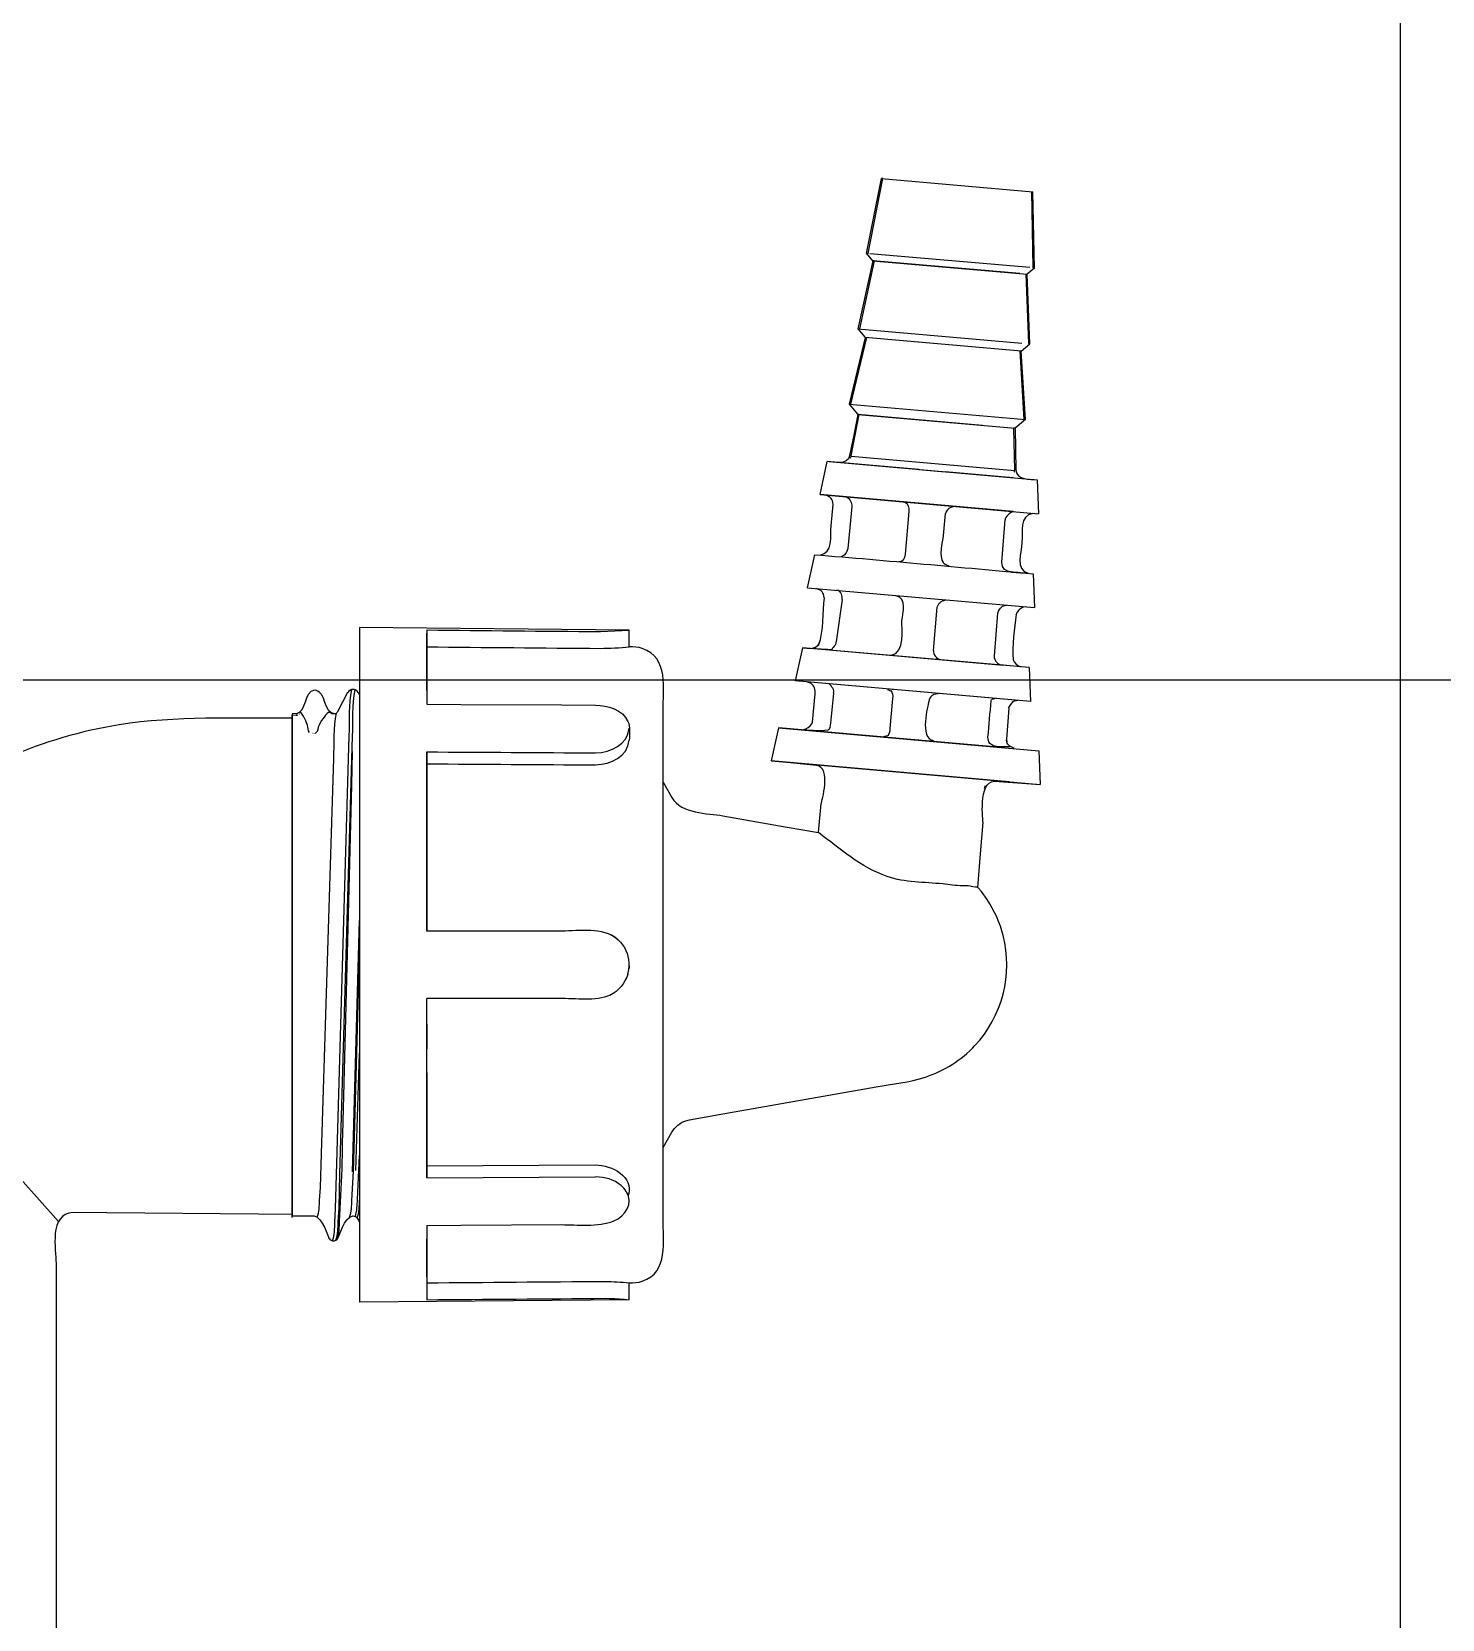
# Model space of a CAD drawing. Header units: millimetres. Extents: x 976 to 9349, y -1578 to 2211.
# Drawn here: x 3391.32 to 3399.69, y 1235.35 to 1244.77 of the extents above; entities that cross this region are included whole.
import ezdxf

# ---------------------------------------------------------------- set-up
doc = ezdxf.new("R2010")
doc.units = ezdxf.units.MM
for name, color, linetype in [('Inst - odpływ', 35, 'Continuous'), ('Meble', 42, 'Continuous'), ('Płytki', 254, 'Continuous')]:
    doc.layers.add(name, color=color, linetype=linetype)

# ---------------------------------------------------------------- blocks, each defined once
blk = doc.blocks.new('Z$W@#12717')
blk.add_line((85.3, 254.2), (85.3, 0))
blk = doc.blocks.new('Z$W@#6654')
at = {"lineweight": -3}
for points in [[(14.3211, 16.2295), (14.3211, 16.2295), (14.4101, 16.6735), (14.4101, 16.6735)], [(14.3299, 16.2288), (14.3299, 16.2288), (14.418, 16.6728), (14.418, 16.6728)], [(14.4101, 16.6735), (14.4101, 16.6735), (15.3066, 16.5951), (15.3066, 16.5951)], [(14.418, 16.6728), (14.418, 16.6728), (14.4101, 16.6735), (14.4101, 16.6735)], [(15.2987, 16.5958), (15.2987, 16.5958), (15.3084, 16.1432), (15.3084, 16.1432)], [(15.3173, 16.1424), (15.3173, 16.1424), (15.3066, 16.5951), (15.3066, 16.5951)], [(14.3581, 16.1854), (14.3581, 16.1854), (14.3211, 16.2296), (14.3211, 16.2296)], [(14.3299, 16.2288), (14.3299, 16.2288), (14.3211, 16.2295), (14.3211, 16.2295)], [(14.3411, 16.2295), (14.3411, 16.2295), (15.2898, 16.1466), (15.2898, 16.1466)], [(14.3582, 16.1854), (14.3582, 16.1854), (14.2694, 15.7824), (14.2694, 15.7824)], [(14.3662, 16.1847), (14.3662, 16.1847), (14.2785, 15.7816), (14.2785, 15.7816)], [(14.3582, 16.1854), (14.3582, 16.1854), (15.2731, 16.1054), (15.2731, 16.1054)], [(15.2296, 16.1092), (15.2296, 16.1092), (14.3581, 16.1854), (14.3581, 16.1854)], [(14.3662, 16.1847), (14.3662, 16.1847), (14.3582, 16.1854), (14.3582, 16.1854)], [(15.265, 16.1061), (15.265, 16.1061), (15.2814, 15.6939), (15.2814, 15.6939)], [(15.3173, 16.1424), (15.3173, 16.1424), (15.2731, 16.1054), (15.2731, 16.1054)], [(15.2905, 15.693), (15.2905, 15.693), (15.2731, 16.1054), (15.2731, 16.1054)], [(15.3173, 16.1424), (15.3173, 16.1424), (15.3084, 16.1432), (15.3084, 16.1432)], [(14.3126, 15.7309), (14.3126, 15.7309), (14.2177, 15.3352), (14.2177, 15.3352)], [(14.3208, 15.7302), (14.3208, 15.7302), (14.2269, 15.3344), (14.2269, 15.3344)], [(14.2694, 15.7824), (14.2694, 15.7824), (15.2419, 15.6973), (15.2419, 15.6973)], [(14.2694, 15.7824), (14.2694, 15.7824), (14.3126, 15.7309), (14.3126, 15.7309)], [(15.2389, 15.6498), (15.2389, 15.6498), (14.3126, 15.7309), (14.3126, 15.7309)], [(14.7177, 15.6954), (14.7177, 15.6954), (14.3126, 15.7309), (14.3126, 15.7309)], [(14.3126, 15.7309), (14.3126, 15.7309), (14.3208, 15.7302), (14.3208, 15.7302)], [(15.2307, 15.6506), (15.2307, 15.6506), (15.2544, 15.2445), (15.2544, 15.2445)], [(15.2307, 15.6506), (15.2307, 15.6506), (15.2389, 15.6498), (15.2389, 15.6498)], [(15.2389, 15.6498), (15.2389, 15.6498), (15.2905, 15.693), (15.2905, 15.693)], [(15.2637, 15.2437), (15.2637, 15.2437), (15.2389, 15.6498), (15.2389, 15.6498)], [(15.2905, 15.693), (15.2905, 15.693), (15.2814, 15.6939), (15.2814, 15.6939)], [(14.2177, 15.3352), (14.2177, 15.3352), (15.2637, 15.2437), (15.2637, 15.2437)], [(14.2177, 15.3352), (14.2177, 15.3352), (14.2695, 15.2735), (14.2695, 15.2735)], [(14.2296, 15.0289), (14.2296, 15.0289), (14.2777, 15.2728), (14.2777, 15.2728)], [(14.2695, 15.2735), (14.2695, 15.2735), (15.202, 15.1919), (15.202, 15.1919)], [(15.0098, 15.2087), (15.0098, 15.2087), (14.2695, 15.2735), (14.2695, 15.2735)], [(14.2777, 15.2728), (14.2777, 15.2728), (14.2695, 15.2735), (14.2695, 15.2735)], [(15.1937, 15.1926), (15.1937, 15.1926), (15.1988, 14.9442), (15.1988, 14.9442)], [(15.202, 15.1919), (15.202, 15.1919), (15.1937, 15.1926), (15.1937, 15.1926)], [(15.2637, 15.2437), (15.2637, 15.2437), (15.202, 15.1919), (15.202, 15.1919)], [(15.2544, 15.2445), (15.2544, 15.2445), (15.2637, 15.2437), (15.2637, 15.2437)], [(14.0452, 14.7981), (14.0452, 14.7981), (14.0876, 14.9952), (14.0876, 14.9952)], [(14.6321, 14.9476), (14.6321, 14.9476), (14.0876, 14.9952), (14.0876, 14.9952)], [(14.2209, 15.0297), (14.2089, 14.9695), (14.1248, 14.9926), (14.0876, 14.9952)], [(14.0986, 14.9942), (14.0986, 14.9942), (15.3316, 14.8864), (15.3316, 14.8864)], [(14.2292, 15.0271), (14.2292, 15.0271), (15.1988, 14.9423), (15.1988, 14.9423)], [(14.2248, 15.0151), (14.2266, 15.0191), (14.228, 15.0228), (14.2292, 15.0271)], [(14.6321, 14.9476), (14.6321, 14.9476), (14.7882, 14.9339), (14.7882, 14.9339)], [(15.1899, 14.8988), (15.1899, 14.8988), (14.7882, 14.9339), (14.7882, 14.9339)], [(15.2012, 14.9297), (15.2, 14.9339), (15.1992, 14.9379), (15.1988, 14.9423)], [(15.2075, 14.9443), (15.2089, 14.8821), (15.2938, 14.8904), (15.3328, 14.8863)], [(15.3328, 14.8863), (15.3328, 14.8863), (15.3403, 14.6849), (15.3403, 14.6849)], [(15.1917, 14.6979), (15.1917, 14.6979), (14.0452, 14.7981), (14.0452, 14.7981)], [(14.0465, 14.7981), (14.0465, 14.7981), (15.3403, 14.6849), (15.3403, 14.6849)], [(14.1235, 14.7406), (14.1188, 14.7724), (14.1111, 14.7829), (14.0786, 14.7947)], [(14.1993, 14.7847), (14.2273, 14.7773), (14.2337, 14.7438), (14.2336, 14.7288)], [(14.1112, 14.6129), (14.1112, 14.6129), (14.1235, 14.7406), (14.1235, 14.7406)], [(14.5466, 14.7543), (14.5694, 14.7463), (14.5737, 14.722), (14.5728, 14.698)], [(14.5729, 14.6991), (14.5729, 14.6991), (14.5508, 14.4461), (14.5508, 14.4461)], [(14.7971, 14.7037), (14.7937, 14.6989), (14.7912, 14.693), (14.7893, 14.6854)], [(14.8341, 14.726), (14.8148, 14.7212), (14.8031, 14.7152), (14.7931, 14.6973)], [(15.1921, 14.6959), (15.1705, 14.6944), (15.144, 14.6637), (15.1427, 14.6492)], [(14.0452, 14.4399), (14.1254, 14.4536), (14.1049, 14.5478), (14.1112, 14.6129)], [(14.7774, 14.5549), (14.7774, 14.5549), (14.7894, 14.686), (14.7894, 14.686)], [(15.1229, 14.3978), (15.1229, 14.3978), (15.1427, 14.6492), (15.1427, 14.6492)], [(15.3288, 14.6859), (15.3288, 14.6859), (15.3403, 14.6849), (15.3403, 14.6849)], [(14.7775, 14.3931), (14.7496, 14.4394), (14.7735, 14.5116), (14.7774, 14.5549)], [(13.9719, 14.2464), (13.9719, 14.2464), (14.0142, 14.4421), (14.0142, 14.4421)], [(14.0142, 14.4421), (14.446, 14.4075), (14.8775, 14.3666), (15.3092, 14.3288)], [(14.2094, 14.4778), (14.2085, 14.4682), (14.1993, 14.4368), (14.1713, 14.4293)], [(14.5508, 14.4461), (14.5487, 14.4302), (14.5443, 14.4102), (14.5287, 14.4024)], [(14.7665, 14.4206), (14.7712, 14.3917), (14.7859, 14.3836), (14.8118, 14.3745)], [(14.5118, 14.4008), (14.5178, 14.4019), (14.5248, 14.4025), (14.5315, 14.404)], [(14.8078, 14.3752), (14.8036, 14.3762), (14.7998, 14.378), (14.7966, 14.3805)], [(15.3092, 14.3288), (15.3092, 14.3288), (15.3167, 14.1288), (15.3167, 14.1288)], [(13.9719, 14.2464), (13.9719, 14.2464), (15.3167, 14.1288), (15.3167, 14.1288)], [(14.0701, 14.1868), (14.0655, 14.2186), (14.0577, 14.2292), (14.0252, 14.2408)], [(14.1758, 14.1757), (14.1769, 14.1918), (14.1778, 14.2284), (14.1436, 14.2314)], [(14.0386, 13.9084), (14.0666, 13.9888), (14.063, 14.1013), (14.0712, 14.1859)], [(14.0667, 14.2103), (14.0667, 14.2103), (14.0678, 14.2103), (14.0678, 14.2103)], [(14.1758, 14.1757), (14.1758, 14.1757), (14.1406, 13.9254), (14.1406, 13.9254)], [(14.5237, 14.1965), (14.5237, 14.1965), (14.5238, 14.1981), (14.5238, 14.1981)], [(14.718, 13.8747), (14.718, 13.8747), (14.7406, 14.1312), (14.7406, 14.1312)], [(14.7406, 14.1312), (14.7466, 14.1543), (14.7645, 14.1696), (14.7883, 14.172)], [(15.0992, 14.0946), (15.1125, 14.1332), (15.1264, 14.1385), (15.1516, 14.1433)], [(15.2632, 14.1326), (15.2319, 14.1271), (15.2161, 14.1096), (15.2081, 14.0864)], [(15.2085, 14.0864), (15.2021, 14.0056), (15.1808, 13.9017), (15.1906, 13.8193)], [(15.2095, 14.0863), (15.2095, 14.0863), (15.2081, 14.0864), (15.2081, 14.0864)], [(12.9141, 13.9952), (12.9141, 13.9952), (11.3141, 14.0092), (11.3141, 14.0092)], [(11.3141, 14.0092), (11.3141, 14.0092), (11.3141, 10.0092), (11.3141, 10.0092)], [(11.3141, 14.0088), (11.3141, 14.0088), (11.3141, 10.0096), (11.3141, 10.0096)], [(11.7141, 13.9957), (11.7141, 13.9957), (11.7141, 13.5553), (11.7141, 13.5553)], [(11.7141, 13.9957), (11.7141, 13.9957), (11.7141, 13.5553), (11.7141, 13.5553)], [(11.7141, 13.9957), (12.0569, 13.9927), (12.3997, 13.9874), (12.7425, 13.9869)], [(11.7141, 13.7571), (11.7141, 13.7571), (11.7141, 13.9773), (11.7141, 13.9773)], [(11.7141, 13.875), (11.7141, 13.875), (11.7141, 13.9773), (11.7141, 13.9773)], [(11.7141, 13.8449), (11.7141, 13.8449), (11.7141, 13.9485), (11.7141, 13.9485)], [(11.7141, 13.8449), (11.7141, 13.8449), (11.7141, 13.9485), (11.7141, 13.9485)], [(12.7425, 13.9869), (12.7425, 13.9869), (12.9141, 13.9952), (12.9141, 13.9952)], [(12.9141, 13.8952), (12.9141, 13.8952), (12.9141, 13.9952), (12.9141, 13.9952)], [(11.7141, 13.875), (11.7141, 13.875), (11.7141, 13.8952), (11.7141, 13.8952)], [(11.7141, 13.7287), (11.7141, 13.7287), (11.7141, 13.8596), (11.7141, 13.8596)], [(13.9406, 13.8897), (13.9406, 13.8897), (13.8984, 13.6941), (13.8984, 13.6941)], [(15.2855, 13.7721), (15.2855, 13.7721), (13.9406, 13.8897), (13.9406, 13.8897)], [(15.1312, 13.7855), (15.1312, 13.7855), (13.9406, 13.8897), (13.9406, 13.8897)], [(13.9407, 13.8897), (13.9407, 13.8897), (13.9919, 13.8861), (13.9919, 13.8861)], [(14.0826, 13.8794), (14.0826, 13.8794), (13.9921, 13.8861), (13.9921, 13.8861)], [(13.9919, 13.8861), (14.0167, 13.8903), (14.0211, 13.8917), (14.0377, 13.9085)], [(14.0347, 13.905), (14.0347, 13.905), (14.0456, 13.9315), (14.0456, 13.9315)], [(14.1146, 13.8786), (14.1032, 13.8779), (14.0915, 13.8787), (14.0826, 13.8794)], [(14.7155, 13.8743), (14.7155, 13.8743), (14.7171, 13.8744), (14.7171, 13.8744)], [(14.7179, 13.8747), (14.7188, 13.8472), (14.7343, 13.8254), (14.7627, 13.8204)], [(11.7141, 13.6357), (11.7141, 13.6357), (11.7141, 13.7994), (11.7141, 13.7994)], [(15.2341, 13.7775), (15.2341, 13.7775), (15.1135, 13.7897), (15.1135, 13.7897)], [(15.1907, 13.8193), (15.1969, 13.8011), (15.2099, 13.7862), (15.2344, 13.7775)], [(15.2855, 13.7721), (15.2855, 13.7721), (15.2931, 13.572), (15.2931, 13.572)], [(15.2931, 13.572), (15.2931, 13.572), (13.8985, 13.6941), (13.8985, 13.6941)], [(15.1331, 13.586), (15.1331, 13.586), (13.8998, 13.694), (13.8998, 13.694)], [(13.9729, 13.6863), (13.9729, 13.6863), (13.9719, 13.6864), (13.9719, 13.6864)], [(13.9729, 13.6863), (13.9729, 13.6863), (13.9719, 13.6864), (13.9719, 13.6864)], [(14.0168, 13.6323), (14.0121, 13.6641), (14.0043, 13.6746), (13.9719, 13.6864)], [(14.1261, 13.6203), (14.1319, 13.6402), (14.1148, 13.6619), (14.0995, 13.6748)], [(11.0367, 13.6392), (11.0367, 13.6392), (11.0366, 13.6377), (11.0366, 13.6377)], [(11.06, 13.6392), (11.06, 13.6392), (11.0599, 13.6379), (11.0599, 13.6379)], [(11.0703, 13.6259), (11.0703, 13.6259), (11.07, 13.6328), (11.07, 13.6328)], [(11.1854, 13.5128), (11.1854, 13.5128), (11.2446, 13.6264), (11.2446, 13.6264)], [(11.3059, 13.6256), (11.2893, 13.6496), (11.2605, 13.649), (11.2441, 13.6253)], [(11.2544, 13.634), (11.2544, 13.634), (11.2499, 13.6337), (11.2499, 13.6337)], [(11.2529, 13.3684), (11.2555, 13.4585), (11.2514, 13.553), (11.2677, 13.643)], [(11.2727, 13.3653), (11.2753, 13.4553), (11.2712, 13.5499), (11.2875, 13.6398)], [(11.3141, 13.6099), (11.3141, 13.6099), (11.3054, 13.6267), (11.3054, 13.6267)], [(11.7141, 13.6473), (11.7141, 13.6473), (11.7141, 13.5553), (11.7141, 13.5553)], [(14.0169, 13.6173), (14.0168, 13.6226), (14.0168, 13.6277), (14.0168, 13.6323)], [(14.1094, 13.442), (14.1094, 13.442), (14.1266, 13.6205), (14.1266, 13.6205)], [(14.4459, 13.6432), (14.4554, 13.6398), (14.4633, 13.6352), (14.4698, 13.6297)], [(14.4758, 13.589), (14.4758, 13.589), (14.4603, 13.4108), (14.4603, 13.4108)], [(14.4652, 13.6364), (14.476, 13.6234), (14.4772, 13.6053), (14.4758, 13.589)], [(14.4769, 13.6413), (14.4769, 13.6413), (14.4771, 13.6435), (14.4771, 13.6435)], [(15.1638, 13.5311), (15.1704, 13.5462), (15.1802, 13.5601), (15.1945, 13.5725)], [(15.2195, 13.5772), (15.2064, 13.5749), (15.1939, 13.5755), (15.1845, 13.5658)], [(15.1953, 13.573), (15.1953, 13.573), (15.1942, 13.5731), (15.1942, 13.5731)], [(10.9482, 13.5005), (10.9482, 13.5005), (10.9141, 13.4988), (10.9141, 13.4988)], [(10.9141, 13.4896), (10.9141, 13.4896), (10.9481, 13.4913), (10.9481, 13.4913)], [(10.9141, 13.4988), (10.9141, 13.4988), (10.9141, 10.5197), (10.9141, 10.5197)], [(10.9141, 13.4988), (10.9141, 13.4988), (10.9141, 11.2645), (10.9141, 11.2645)], [(10.9141, 10.5105), (10.9141, 10.5105), (10.9141, 13.489), (10.9141, 13.489)], [(10.9141, 10.5331), (10.9141, 10.5331), (10.9141, 13.4851), (10.9141, 13.4851)], [(10.9141, 12.5575), (10.9141, 12.5575), (10.9141, 13.4896), (10.9141, 13.4896)], [(10.9141, 13.4759), (10.9141, 13.4759), (10.9141, 10.5239), (10.9141, 10.5239)], [(10.9374, 13.4896), (10.9397, 13.49), (10.9419, 13.4905), (10.944, 13.4911)], [(10.958, 13.4979), (10.958, 13.4979), (10.9595, 13.4984), (10.9595, 13.4984)], [(11.1616, 13.2344), (11.1644, 13.3209), (11.1597, 13.4154), (11.1769, 13.5026)], [(13.1141, 10.5032), (13.1141, 10.5032), (13.1141, 13.5149), (13.1141, 13.5149)], [(15.1658, 13.5309), (15.1658, 13.5309), (15.1638, 13.5311), (15.1638, 13.5311)], [(10.9141, 10.7151), (10.9141, 10.7151), (10.9141, 13.4454), (10.9141, 13.4454)], [(10.9141, 13.2511), (10.9141, 13.2511), (10.9141, 13.3813), (10.9141, 13.3813)], [(10.9141, 13.2511), (10.9141, 13.2511), (10.9141, 13.3813), (10.9141, 13.3813)], [(10.9141, 13.0334), (10.9141, 13.0334), (10.9141, 13.3721), (10.9141, 13.3721)], [(10.9141, 13.2419), (10.9141, 13.2419), (10.9141, 13.3721), (10.9141, 13.3721)], [(10.9141, 13.2839), (10.9141, 13.2839), (10.9141, 13.3721), (10.9141, 13.3721)], [(11.0363, 13.3833), (11.0363, 13.3833), (11.0383, 13.3835), (11.0383, 13.3835)], [(11.0493, 13.3801), (11.0493, 13.3801), (11.0505, 13.3813), (11.0505, 13.3813)], [(13.7986, 13.4144), (13.7986, 13.4144), (13.7565, 13.2189), (13.7565, 13.2189)], [(13.7986, 13.4144), (13.7986, 13.4144), (15.3428, 13.2793), (15.3428, 13.2793)], [(15.0993, 13.3006), (15.0993, 13.3006), (13.8002, 13.4142), (13.8002, 13.4142)], [(13.9455, 13.4041), (13.9694, 13.4082), (13.9856, 13.4211), (13.9966, 13.439)], [(14.0927, 13.4016), (14.0422, 13.3938), (14.0019, 13.398), (13.9459, 13.4041)], [(14.0927, 13.4016), (14.1062, 13.4108), (14.1078, 13.4255), (14.1094, 13.442)], [(14.4601, 13.4096), (14.4585, 13.3964), (14.4574, 13.3811), (14.4493, 13.3703)], [(10.9141, 13.2511), (10.9141, 13.2511), (10.9141, 13.357), (10.9141, 13.357)], [(10.9141, 13.3478), (10.9141, 13.3478), (10.9141, 13.2419), (10.9141, 13.2419)], [(10.9141, 13.2945), (10.9141, 13.2945), (10.9141, 13.2511), (10.9141, 13.2511)], [(10.9141, 13.2839), (10.9141, 13.2839), (10.9141, 13.2945), (10.9141, 13.2945)], [(10.9141, 13.2853), (10.9141, 13.2853), (10.9141, 13.2419), (10.9141, 13.2419)], [(10.9141, 13.2853), (10.9141, 13.2853), (10.9141, 13.2747), (10.9141, 13.2747)], [(11.7141, 12.2092), (11.7141, 12.2092), (11.7141, 13.2724), (11.7141, 13.2724)], [(11.7141, 13.2724), (11.7141, 13.2724), (11.7141, 12.2092), (11.7141, 12.2092)], [(14.4493, 13.3703), (14.4443, 13.3663), (14.4357, 13.3638), (14.4151, 13.3605)], [(14.4493, 13.3703), (14.4489, 13.3701), (14.4486, 13.3699), (14.4483, 13.3697)], [(15.0821, 13.3063), (15.0821, 13.3063), (15.0749, 13.3071), (15.0749, 13.3071)], [(15.1735, 13.3029), (15.1523, 13.3051), (15.1032, 13.2974), (15.0821, 13.3063)], [(15.1964, 13.2947), (15.1719, 13.3034), (15.1528, 13.3149), (15.1515, 13.3422)], [(15.3428, 13.2793), (15.3428, 13.2793), (15.3504, 13.0794), (15.3504, 13.0794)], [(10.9141, 13.1775), (10.9141, 13.1775), (10.9141, 10.6222), (10.9141, 10.6222)], [(10.9141, 12.754), (10.9141, 12.754), (10.9141, 13.1866), (10.9141, 13.1866)], [(11.7141, 12.2092), (11.7141, 12.2092), (11.7141, 13.2014), (11.7141, 13.2014)], [(11.7141, 12.4683), (11.7141, 12.4683), (11.7141, 13.2014), (11.7141, 13.2014)], [(15.1675, 13.0955), (15.1675, 13.0955), (13.7565, 13.2189), (13.7565, 13.2189)], [(13.758, 13.2188), (13.758, 13.2188), (15.3504, 13.0794), (15.3504, 13.0794)], [(14.053, 12.9655), (14.0539, 12.9751), (14.1167, 13.181), (14.024, 13.1908)], [(11.7141, 12.9694), (11.7141, 12.9694), (11.7141, 13.1609), (11.7141, 13.1609)], [(13.1141, 13.0928), (13.1141, 13.0928), (13.1668, 13.0015), (13.1668, 13.0015)], [(15.0122, 12.8538), (15.0123, 12.8548), (14.9818, 13.0971), (15.0792, 13.0984)], [(15.0792, 13.0984), (15.0792, 13.0984), (15.3504, 13.0794), (15.3504, 13.0794)], [(13.1668, 13.0015), (13.224, 12.9032), (13.3787, 12.9094), (13.4679, 12.8937)], [(15.0244, 13.0716), (15.022, 13.0662), (15.0205, 13.0609), (15.0195, 13.055)], [(15.3489, 13.0796), (15.3489, 13.0796), (15.3504, 13.0794), (15.3504, 13.0794)], [(14.0365, 12.7942), (14.0365, 12.7942), (14.053, 12.9655), (14.053, 12.9655)], [(11.7141, 12.7861), (11.7141, 12.7861), (11.7141, 12.2092), (11.7141, 12.2092)], [(14.6812, 12.4948), (14.6812, 12.4948), (14.6813, 12.4962), (14.6813, 12.4962)], [(14.79, 12.4852), (14.79, 12.4852), (14.7901, 12.4869), (14.7901, 12.4869)], [(14.9246, 12.4778), (14.9246, 12.4778), (14.8904, 12.4771), (14.8904, 12.4771)], [(14.9793, 12.4706), (14.9663, 12.4669), (14.936, 12.4753), (14.9246, 12.4778)], [(14.943, 12.4736), (14.943, 12.4736), (14.9428, 12.4719), (14.9428, 12.4719)], [(10.9141, 12.3752), (10.9141, 12.3752), (10.9141, 12.1838), (10.9141, 12.1838)], [(11.7141, 12.2092), (11.7141, 12.2092), (11.7141, 12.3603), (11.7141, 12.3603)], [(11.2724, 10.7806), (11.2724, 10.7806), (11.3141, 12.2728), (11.3141, 12.2728)], [(12.845, 12.1605), (12.7555, 12.2362), (12.6182, 12.2092), (12.5141, 12.2092)], [(12.7971, 12.1912), (12.903, 12.1421), (12.9347, 12.0261), (12.8943, 11.9229)], [(10.9141, 11.9912), (10.9141, 11.9912), (10.9141, 10.5239), (10.9141, 10.5239)], [(12.914, 11.9875), (12.914, 11.9875), (12.914, 12.0042), (12.914, 12.0042)], [(12.914, 12.0021), (12.914, 12.0021), (12.914, 12.0042), (12.914, 12.0042)], [(12.914, 11.9875), (12.914, 11.9875), (12.914, 11.9959), (12.914, 11.9959)], [(12.9141, 12.0042), (12.9141, 12.0042), (12.9141, 11.9875), (12.9141, 11.9875)], [(12.9141, 12.0042), (12.9141, 12.0042), (12.9141, 12), (12.9141, 12)], [(12.906, 11.9529), (12.8865, 11.8962), (12.8516, 11.8572), (12.7993, 11.8282)], [(11.7141, 10.746), (11.7141, 10.746), (11.7141, 11.8092), (11.7141, 11.8092)], [(11.7141, 10.746), (11.7141, 10.746), (11.7141, 11.8092), (11.7141, 11.8092)], [(11.7141, 10.993), (11.7141, 10.993), (11.7141, 11.8092), (11.7141, 11.8092)], [(11.7141, 11.2324), (11.7141, 11.2324), (11.7141, 11.8092), (11.7141, 11.8092)], [(12.8217, 11.8407), (12.7262, 11.7886), (12.6222, 11.8092), (12.5141, 11.8092)], [(10.9141, 11.2552), (10.9141, 11.2552), (10.9141, 11.6116), (10.9141, 11.6116)], [(11.7141, 11.6581), (11.7141, 11.6581), (11.7141, 11.5112), (11.7141, 11.5112)], [(11.2922, 10.7903), (11.2922, 10.7903), (11.3141, 11.4849), (11.3141, 11.4849)], [(11.7141, 11.5501), (11.7141, 11.5501), (11.7141, 11.5112), (11.7141, 11.5112)], [(11.7141, 11.3692), (11.7141, 11.3692), (11.7141, 10.746), (11.7141, 10.746)], [(10.9141, 10.5705), (10.9141, 10.5705), (10.9141, 11.2658), (10.9141, 11.2658)], [(10.9141, 10.5613), (10.9141, 10.5613), (10.9141, 11.2566), (10.9141, 11.2566)], [(11.7141, 11.295), (11.7141, 11.295), (11.7141, 11.0491), (11.7141, 11.0491)], [(8.9639, 11.1205), (8.9639, 11.1205), (9.5285, 10.4863), (9.5285, 10.4863)], [(13.1668, 11.0166), (13.1853, 11.0483), (13.2147, 11.0727), (13.2495, 11.0843)], [(11.205, 10.6777), (11.2118, 10.7865), (11.2118, 10.8928), (11.2147, 11.0029)], [(13.1141, 10.9254), (13.1141, 10.9254), (13.1668, 11.0166), (13.1668, 11.0166)], [(10.9141, 10.5331), (10.9141, 10.5331), (10.9141, 10.8415), (10.9141, 10.8415)], [(11.3017, 10.618), (11.3017, 10.618), (11.3141, 10.8792), (11.3141, 10.8792)], [(11.7141, 10.8171), (11.7141, 10.8171), (12.7141, 10.8233), (12.7141, 10.8233)], [(11.7141, 10.746), (11.7141, 10.746), (12.7141, 10.7522), (12.7141, 10.7522)], [(12.7141, 10.8233), (12.8082, 10.8186), (12.9442, 10.7579), (12.9074, 10.6407)], [(11.1959, 10.4895), (11.1959, 10.4895), (11.205, 10.6777), (11.205, 10.6777)], [(12.8993, 10.6592), (12.8993, 10.6592), (12.906, 10.6452), (12.906, 10.6452)], [(10.9141, 10.5845), (10.9141, 10.5845), (10.9141, 10.5197), (10.9141, 10.5197)], [(10.9141, 10.5331), (10.9141, 10.5331), (10.9141, 10.5484), (10.9141, 10.5484)], [(11.0637, 10.5128), (11.0759, 10.5418), (11.0753, 10.5823), (11.0773, 10.6121)], [(11.2553, 10.5128), (11.2674, 10.5416), (11.2671, 10.5825), (11.2689, 10.6121)], [(11.288, 10.5169), (11.2999, 10.5468), (11.2999, 10.5872), (11.3017, 10.618)], [(11.3002, 10.5072), (11.3128, 10.5391), (11.3122, 10.5805), (11.3141, 10.6136)], [(9.6149, 10.5395), (9.469, 10.5335), (9.5141, 10.3179), (9.5141, 10.2395)], [(10.9141, 10.5197), (10.9141, 10.5197), (11.0441, 10.5197), (11.0441, 10.5197)], [(10.9141, 10.5105), (10.9141, 10.5105), (10.9141, 10.5392), (10.9141, 10.5392)], [(10.9141, 10.5134), (10.9141, 10.5134), (10.9141, 10.5368), (10.9141, 10.5368)], [(11.0441, 10.5197), (11.0933, 10.5153), (11.1305, 10.3905), (11.1314, 10.3888)], [(11.1544, 10.3722), (11.1669, 10.4043), (11.1659, 10.4479), (11.168, 10.4807)], [(11.1742, 10.3754), (11.1866, 10.4074), (11.1858, 10.4509), (11.1878, 10.4838)], [(11.1824, 10.3815), (11.1946, 10.4132), (11.1942, 10.4571), (11.1959, 10.4895)], [(11.7141, 10.4631), (11.7141, 10.4631), (11.7141, 10.0228), (11.7141, 10.0228)], [(11.7141, 10.4631), (11.7141, 10.4631), (11.7141, 10.2897), (11.7141, 10.2897)], [(11.1367, 10.3815), (11.1367, 10.3815), (11.1321, 10.3946), (11.1321, 10.3946)], [(11.7141, 10.1588), (11.7141, 10.1588), (11.7141, 10.3828), (11.7141, 10.3828)], [(11.7141, 10.219), (11.7141, 10.219), (11.7141, 10.3828), (11.7141, 10.3828)], [(11.7141, 10.3473), (11.7141, 10.3473), (11.7141, 10.0228), (11.7141, 10.0228)], [(11.7141, 10.3473), (11.7141, 10.3473), (11.7141, 10.2459), (11.7141, 10.2459)], [(11.7141, 10.2613), (11.7141, 10.2613), (11.7141, 10.0699), (11.7141, 10.0699)], [(11.7141, 10.1736), (11.7141, 10.1736), (11.7141, 10.0228), (11.7141, 10.0228)], [(11.7141, 10.1435), (11.7141, 10.1435), (11.7141, 10.0699), (11.7141, 10.0699)], [(12.9141, 10.0231), (12.9141, 10.0231), (12.9141, 10.1232), (12.9141, 10.1232)], [(12.9141, 10.0231), (12.9141, 10.0231), (11.3141, 10.0092), (11.3141, 10.0092)], [(11.7141, 10.0228), (12.0662, 10.0255), (12.4183, 10.0284), (12.7704, 10.0312)], [(12.7704, 10.0312), (12.7704, 10.0312), (12.8824, 10.0258), (12.8824, 10.0258)], [(12.7971, 10.0305), (12.8363, 10.0301), (12.8751, 10.0267), (12.9141, 10.0231)]]:
    blk.add_open_spline(points, degree=3, dxfattribs=at)
for points, knots in [([(14.2694, 15.2735), (14.2694, 15.2735), (14.2452, 15.1516), (14.2452, 15.1516), (14.2452, 15.1516), (14.2452, 15.1516), (14.2209, 15.0297), (14.2209, 15.0297)], [0, 0, 0, 0, 0.333333, 0.333333, 0.333333, 0.333333, 1, 1, 1, 1]), ([(15.202, 15.1919), (15.202, 15.1919), (15.2047, 15.0681), (15.2047, 15.0681), (15.2047, 15.0681), (15.2047, 15.0681), (15.2075, 14.9443), (15.2075, 14.9443)], [0, 0, 0, 0, 0.333333, 0.333333, 0.333333, 0.333333, 1, 1, 1, 1]), ([(14.2336, 14.7288), (14.2336, 14.7288), (14.2216, 14.6032), (14.2216, 14.6032), (14.2216, 14.6032), (14.2216, 14.6032), (14.2094, 14.4778), (14.2094, 14.4778)], [0, 0, 0, 0, 0.333333, 0.333333, 0.333333, 0.333333, 1, 1, 1, 1]), ([(15.3068, 14.6872), (15.2262, 14.6732), (15.2483, 14.579), (15.2431, 14.5135), (15.2431, 14.5135), (15.238, 14.4483), (15.2016, 14.3594), (15.278, 14.3321)], [0, 0, 0, 0, 0.333333, 0.333333, 0.333333, 0.333333, 1, 1, 1, 1]), ([(15.1622, 14.3429), (15.2007, 14.3393), (15.2392, 14.3357), (15.2777, 14.3321), (15.2777, 14.3321), (15.2348, 14.3348), (15.1213, 14.3216), (15.1228, 14.396)], [0, 0, 0, 0, 0.333333, 0.333333, 0.333333, 0.333333, 1, 1, 1, 1]), ([(14.4678, 13.8465), (14.5528, 13.8574), (14.5275, 14.0077), (14.5313, 14.0509), (14.5313, 14.0509), (14.5349, 14.0919), (14.5636, 14.187), (14.4953, 14.1979)], [0, 0, 0, 0, 0.333333, 0.333333, 0.333333, 0.333333, 1, 1, 1, 1]), ([(15.0794, 13.8431), (15.0794, 13.8431), (15.0893, 13.9688), (15.0893, 13.9688), (15.0893, 13.9688), (15.0893, 13.9688), (15.0992, 14.0946), (15.0992, 14.0946)], [0, 0, 0, 0, 0.333333, 0.333333, 0.333333, 0.333333, 1, 1, 1, 1]), ([(11.7141, 13.8952), (12.0569, 13.8922), (12.3997, 13.8893), (12.7425, 13.8863), (12.7425, 13.8863), (12.7999, 13.8875), (12.8569, 13.8898), (12.9141, 13.8952)], [0, 0, 0, 0, 0.333333, 0.333333, 0.333333, 0.333333, 1, 1, 1, 1]), ([(13.1141, 13.5149), (13.1141, 13.6427), (13.1498, 13.8333), (12.9906, 13.8859), (12.9906, 13.8859), (12.9654, 13.8943), (12.9404, 13.895), (12.9141, 13.8952)], [0, 0, 0, 0, 0.333333, 0.333333, 0.333333, 0.333333, 1, 1, 1, 1]), ([(14.1406, 13.9254), (14.1399, 13.9185), (14.1381, 13.9119), (14.1345, 13.906), (14.1345, 13.906), (14.1305, 13.8991), (14.117, 13.8857), (14.1146, 13.8786)], [0, 0, 0, 0, 0.333333, 0.333333, 0.333333, 0.333333, 1, 1, 1, 1]), ([(15.1135, 13.7897), (15.0973, 13.7916), (15.0822, 13.8152), (15.0799, 13.8298), (15.0799, 13.8298), (15.0792, 13.8343), (15.0791, 13.8386), (15.0794, 13.8431)], [0, 0, 0, 0, 0.333333, 0.333333, 0.333333, 0.333333, 1, 1, 1, 1]), ([(10.9375, 13.4988), (11.0034, 13.5097), (10.9819, 13.6287), (11.0484, 13.6414), (11.0484, 13.6414), (11.1186, 13.628), (11.0938, 13.5063), (11.1696, 13.4988)], [0, 0, 0, 0, 0.333333, 0.333333, 0.333333, 0.333333, 1, 1, 1, 1]), ([(13.9966, 13.439), (13.9966, 13.439), (14.0002, 13.4494), (14.0002, 13.4494), (14.0002, 13.4494), (14.0002, 13.4494), (14.0169, 13.6173), (14.0169, 13.6173)], [0, 0, 0, 0, 0.333333, 0.333333, 0.333333, 0.333333, 1, 1, 1, 1]), ([(14.7088, 13.6052), (14.6988, 13.5955), (14.6924, 13.5874), (14.6905, 13.5714), (14.6905, 13.5714), (14.6879, 13.5484), (14.6285, 13.3551), (14.7207, 13.338)], [0, 0, 0, 0, 0.333333, 0.333333, 0.333333, 0.333333, 1, 1, 1, 1]), ([(14.7451, 13.617), (14.7451, 13.617), (14.7209, 13.6131), (14.7209, 13.6131), (14.7209, 13.6131), (14.7209, 13.6131), (14.7088, 13.6052), (14.7088, 13.6052)], [0, 0, 0, 0, 0.333333, 0.333333, 0.333333, 0.333333, 1, 1, 1, 1]), ([(15.0415, 13.3603), (15.0478, 13.4323), (15.0541, 13.5043), (15.0604, 13.5763), (15.0604, 13.5763), (15.0627, 13.5831), (15.0683, 13.5873), (15.0822, 13.5896)], [0, 0, 0, 0, 0.333333, 0.333333, 0.333333, 0.333333, 1, 1, 1, 1]), ([(10.9141, 13.4719), (10.5734, 13.4689), (10.2256, 13.4867), (9.8879, 13.4327), (9.8879, 13.4327), (9.6634, 13.3968), (9.4398, 13.3312), (9.2315, 13.2401)], [0, 0, 0, 0, 0.333333, 0.333333, 0.333333, 0.333333, 1, 1, 1, 1]), ([(11.0166, 13.3864), (11.0057, 13.4008), (11.0107, 13.416), (11.0052, 13.4313), (11.0052, 13.4313), (10.9992, 13.4481), (10.992, 13.4645), (10.9833, 13.48), (10.9833, 13.48), (10.98, 13.4858), (10.9679, 13.5107), (10.958, 13.5071)], [0, 0, 0, 0, 0.25, 0.25, 0.25, 0.25, 0.5, 0.5, 0.5, 0.5, 1, 1, 1, 1]), ([(11.1392, 13.5066), (11.1284, 13.5121), (11.1126, 13.49), (11.1074, 13.4834), (11.1074, 13.4834), (11.0948, 13.4677), (11.0817, 13.4495), (11.0737, 13.4309), (11.0737, 13.4309), (11.0664, 13.4142), (11.0692, 13.3968), (11.0538, 13.3834)], [0, 0, 0, 0, 0.25, 0.25, 0.25, 0.25, 0.5, 0.5, 0.5, 0.5, 1, 1, 1, 1]), ([(11.1605, 13.498), (11.1424, 13.5023), (11.1492, 13.4986), (11.1341, 13.5136), (11.1341, 13.5136), (11.1509, 13.497), (11.1459, 13.5011), (11.1702, 13.4985), (11.1702, 13.4985), (11.1766, 13.5024), (11.1818, 13.506), (11.1854, 13.5128)], [0, 0, 0, 0, 0.25, 0.25, 0.25, 0.25, 0.5, 0.5, 0.5, 0.5, 1, 1, 1, 1]), ([(11.7141, 13.5553), (11.7141, 13.5553), (11.9141, 13.5542), (11.9141, 13.5542), (11.9141, 13.5542), (11.9141, 13.5542), (12.5141, 13.5511), (12.5141, 13.5511), (12.5141, 13.5511), (12.5141, 13.5511), (12.7141, 13.5499), (12.7141, 13.5499)], [0, 0, 0, 0, 0.25, 0.25, 0.25, 0.25, 0.5, 0.5, 0.5, 0.5, 1, 1, 1, 1]), ([(12.7141, 13.5499), (12.7836, 13.5489), (12.8764, 13.5236), (12.906, 13.4529), (12.906, 13.4529), (12.92, 13.4196), (12.9141, 13.3757), (12.9141, 13.3428)], [0, 0, 0, 0, 0.333333, 0.333333, 0.333333, 0.333333, 1, 1, 1, 1]), ([(15.1648, 13.5311), (15.1648, 13.5311), (15.1504, 13.3488), (15.1504, 13.3488), (15.1504, 13.3488), (15.1504, 13.3488), (15.1534, 13.3305), (15.1534, 13.3305)], [0, 0, 0, 0, 0.333333, 0.333333, 0.333333, 0.333333, 1, 1, 1, 1]), ([(11.168, 10.4807), (11.168, 10.4807), (11.1725, 10.5645), (11.1725, 10.5645), (11.1725, 10.5645), (11.1725, 10.5645), (11.1782, 10.7643), (11.1782, 10.7643), (11.1782, 10.7643), (11.1782, 10.7643), (11.2529, 13.3684), (11.2529, 13.3684)], [0, 0, 0, 0, 0.25, 0.25, 0.25, 0.25, 0.5, 0.5, 0.5, 0.5, 1, 1, 1, 1]), ([(11.1878, 10.4838), (11.1878, 10.4838), (11.1923, 10.5673), (11.1923, 10.5673), (11.1923, 10.5673), (11.1923, 10.5673), (11.1981, 10.7672), (11.1981, 10.7672), (11.1981, 10.7672), (11.1981, 10.7672), (11.2727, 13.3653), (11.2727, 13.3653)], [0, 0, 0, 0, 0.25, 0.25, 0.25, 0.25, 0.5, 0.5, 0.5, 0.5, 1, 1, 1, 1]), ([(11.7141, 13.2724), (12.0474, 13.2704), (12.3808, 13.2683), (12.7141, 13.2662), (12.7141, 13.2662), (12.8048, 13.2707), (12.9039, 13.3122), (12.9142, 13.4136)], [0, 0, 0, 0, 0.333333, 0.333333, 0.333333, 0.333333, 1, 1, 1, 1]), ([(11.7141, 13.2014), (12.0474, 13.1993), (12.3808, 13.1972), (12.7141, 13.1951), (12.7141, 13.1951), (12.805, 13.1996), (12.9039, 13.2414), (12.9141, 13.3428)], [0, 0, 0, 0, 0.333333, 0.333333, 0.333333, 0.333333, 1, 1, 1, 1]), ([(15.0749, 13.3071), (15.0711, 13.3138), (15.0589, 13.3163), (15.0532, 13.3227), (15.0532, 13.3227), (15.0442, 13.3331), (15.0405, 13.3468), (15.0415, 13.3603)], [0, 0, 0, 0, 0.333333, 0.333333, 0.333333, 0.333333, 1, 1, 1, 1]), ([(11.0773, 10.6121), (11.0773, 10.6121), (11.0818, 10.6886), (11.0818, 10.6886), (11.0818, 10.6886), (11.0818, 10.6886), (11.0881, 10.8884), (11.0881, 10.8884), (11.0881, 10.8884), (11.0881, 10.8884), (11.1616, 13.2344), (11.1616, 13.2344)], [0, 0, 0, 0, 0.25, 0.25, 0.25, 0.25, 0.5, 0.5, 0.5, 0.5, 1, 1, 1, 1]), ([(11.2147, 11.0029), (11.2147, 11.0029), (11.2678, 13.0753), (11.2678, 13.0753), (11.2678, 13.0753), (11.2678, 13.0753), (11.2729, 13.2753), (11.2729, 13.2753)], [0, 0, 0, 0, 0.333333, 0.333333, 0.333333, 0.333333, 1, 1, 1, 1]), ([(14.024, 13.1908), (14.024, 13.1908), (13.8903, 13.2049), (13.8903, 13.2049), (13.8903, 13.2049), (13.8903, 13.2049), (13.7565, 13.2189), (13.7565, 13.2189)], [0, 0, 0, 0, 0.333333, 0.333333, 0.333333, 0.333333, 1, 1, 1, 1]), ([(13.4679, 12.8937), (13.4679, 12.8937), (13.8391, 12.8282), (13.8391, 12.8282), (13.8391, 12.8282), (13.8391, 12.8282), (14.0361, 12.7935), (14.0361, 12.7935)], [0, 0, 0, 0, 0.333333, 0.333333, 0.333333, 0.333333, 1, 1, 1, 1]), ([(15.0367, 12.3964), (15.0367, 12.3964), (15.0023, 12.4439), (15.0023, 12.4439), (15.0023, 12.4439), (15.0023, 12.4439), (14.9819, 12.4684), (14.9819, 12.4684), (14.9819, 12.4684), (14.9819, 12.4684), (14.9976, 12.6679), (14.9976, 12.6679), (14.9976, 12.6679), (14.9976, 12.6679), (15.0122, 12.8538), (15.0122, 12.8538)], [0, 0, 0, 0, 0.2, 0.2, 0.2, 0.2, 0.4, 0.4, 0.4, 0.4, 0.6, 0.6, 0.6, 0.6, 1, 1, 1, 1]), ([(14.8904, 12.4771), (14.8518, 12.4786), (14.812, 12.4846), (14.7736, 12.4888), (14.7736, 12.4888), (14.6631, 12.5009), (14.5497, 12.4959), (14.4435, 12.5333), (14.4435, 12.5333), (14.2867, 12.5884), (14.1662, 12.696), (14.0361, 12.7935)], [0, 0, 0, 0, 0.25, 0.25, 0.25, 0.25, 0.5, 0.5, 0.5, 0.5, 1, 1, 1, 1]), ([(14.3783, 11.2849), (14.4705, 11.3012), (14.5775, 11.3133), (14.67, 11.3434), (14.67, 11.3434), (14.7817, 11.3797), (14.8836, 11.4443), (14.964, 11.5299), (14.964, 11.5299), (15.1265, 11.703), (15.1907, 11.9532), (15.1317, 12.1831), (15.1317, 12.1831), (15.1123, 12.2589), (15.08, 12.3313), (15.0367, 12.3964)], [0, 0, 0, 0, 0.2, 0.2, 0.2, 0.2, 0.4, 0.4, 0.4, 0.4, 0.6, 0.6, 0.6, 0.6, 1, 1, 1, 1]), ([(12.5141, 12.2092), (12.5141, 12.2092), (11.9141, 12.2092), (11.9141, 12.2092), (11.9141, 12.2092), (11.9141, 12.2092), (11.7141, 12.2092), (11.7141, 12.2092)], [0, 0, 0, 0, 0.333333, 0.333333, 0.333333, 0.333333, 1, 1, 1, 1]), ([(11.2689, 10.6121), (11.2689, 10.6121), (11.2779, 10.7851), (11.2779, 10.7851), (11.2779, 10.7851), (11.2779, 10.7851), (11.2836, 10.9851), (11.2836, 10.9851), (11.2836, 10.9851), (11.2836, 10.9851), (11.3084, 11.8496), (11.3084, 11.8496), (11.3084, 11.8496), (11.3084, 11.8496), (11.3141, 12.0495), (11.3141, 12.0495)], [0, 0, 0, 0, 0.2, 0.2, 0.2, 0.2, 0.4, 0.4, 0.4, 0.4, 0.6, 0.6, 0.6, 0.6, 1, 1, 1, 1]), ([(12.5141, 11.8092), (12.5141, 11.8092), (11.9141, 11.8092), (11.9141, 11.8092), (11.9141, 11.8092), (11.9141, 11.8092), (11.7141, 11.8092), (11.7141, 11.8092)], [0, 0, 0, 0, 0.333333, 0.333333, 0.333333, 0.333333, 1, 1, 1, 1]), ([(13.2495, 11.0843), (13.2495, 11.0843), (13.2709, 11.0897), (13.2709, 11.0897), (13.2709, 11.0897), (13.2709, 11.0897), (13.4679, 11.1245), (13.4679, 11.1245), (13.4679, 11.1245), (13.4679, 11.1245), (14.3783, 11.2849), (14.3783, 11.2849)], [0, 0, 0, 0, 0.25, 0.25, 0.25, 0.25, 0.5, 0.5, 0.5, 0.5, 1, 1, 1, 1]), ([(12.5141, 10.4681), (12.599, 10.4686), (12.7316, 10.4522), (12.8222, 10.4904), (12.8222, 10.4904), (12.8921, 10.5199), (12.941, 10.5924), (12.8961, 10.6647), (12.8961, 10.6647), (12.8877, 10.6781), (12.8772, 10.69), (12.8653, 10.7002), (12.8653, 10.7002), (12.8224, 10.7373), (12.7692, 10.7495), (12.7141, 10.7522)], [0, 0, 0, 0, 0.2, 0.2, 0.2, 0.2, 0.4, 0.4, 0.4, 0.4, 0.6, 0.6, 0.6, 0.6, 1, 1, 1, 1]), ([(9.5141, 10.2395), (9.5141, 10.2395), (9.5141, 6.8465), (9.5141, 6.8465), (9.5141, 6.8465), (9.5141, 6.8465), (9.5141, 6.6465), (9.5141, 6.6465), (9.5141, 6.6465), (9.5141, 6.6465), (9.5145, 6.6392), (9.5145, 6.6392)], [0, 0, 0, 0, 0.25, 0.25, 0.25, 0.25, 0.5, 0.5, 0.5, 0.5, 1, 1, 1, 1]), ([(10.9141, 10.5281), (10.9141, 10.5281), (10.7141, 10.5298), (10.7141, 10.5298), (10.7141, 10.5298), (10.7141, 10.5298), (9.815, 10.5377), (9.815, 10.5377), (9.815, 10.5377), (9.815, 10.5377), (9.6149, 10.5395), (9.6149, 10.5395)], [0, 0, 0, 0, 0.25, 0.25, 0.25, 0.25, 0.5, 0.5, 0.5, 0.5, 1, 1, 1, 1]), ([(11.1876, 10.3888), (11.1889, 10.3913), (11.2253, 10.5153), (11.2748, 10.5197), (11.2748, 10.5197), (11.2983, 10.5177), (11.3044, 10.5004), (11.3141, 10.4816)], [0, 0, 0, 0, 0.333333, 0.333333, 0.333333, 0.333333, 1, 1, 1, 1]), ([(11.7141, 10.4631), (11.7141, 10.4631), (11.9141, 10.4644), (11.9141, 10.4644), (11.9141, 10.4644), (11.9141, 10.4644), (12.5141, 10.4681), (12.5141, 10.4681)], [0, 0, 0, 0, 0.333333, 0.333333, 0.333333, 0.333333, 1, 1, 1, 1]), ([(12.9141, 10.1232), (12.9404, 10.1234), (12.9654, 10.1241), (12.9906, 10.1325), (12.9906, 10.1325), (13.1496, 10.1851), (13.1141, 10.3755), (13.1141, 10.5032)], [0, 0, 0, 0, 0.333333, 0.333333, 0.333333, 0.333333, 1, 1, 1, 1]), ([(11.1308, 10.3899), (11.1379, 10.3797), (11.1426, 10.3761), (11.1544, 10.3722), (11.1544, 10.3722), (11.1707, 10.3722), (11.1789, 10.3766), (11.1881, 10.3899)], [0, 0, 0, 0, 0.333333, 0.333333, 0.333333, 0.333333, 1, 1, 1, 1]), ([(11.7141, 10.1233), (12.0662, 10.1261), (12.4183, 10.1289), (12.7703, 10.1317), (12.7703, 10.1317), (12.8184, 10.13), (12.8663, 10.1277), (12.9141, 10.1232)], [0, 0, 0, 0, 0.333333, 0.333333, 0.333333, 0.333333, 1, 1, 1, 1])]:
    blk.add_open_spline(points, degree=3, knots=knots, dxfattribs=at)

msp = doc.modelspace()

# ---------------------------------------------------------------- linework, layer by layer
at = {"layer": 'Płytki'}
for p, q in [((3313.6389, 1240.9214), (3399.4389, 1240.9214)), ((3399.3465, 1240.9214), (3548.9389, 1240.9214))]:
    msp.add_line(p, q, dxfattribs=at)

# ---------------------------------------------------------------- block references
at = {"layer": 'Inst - odpływ'}
msp.add_blockref('Z$W@#6654', (3381.9531, 1227.2214), dxfattribs=at)
at = {"layer": 'Meble'}
msp.add_blockref('Z$W@#12717', (3314.1389, 1165.7214), dxfattribs=at)

doc.saveas('drawing.dxf')
